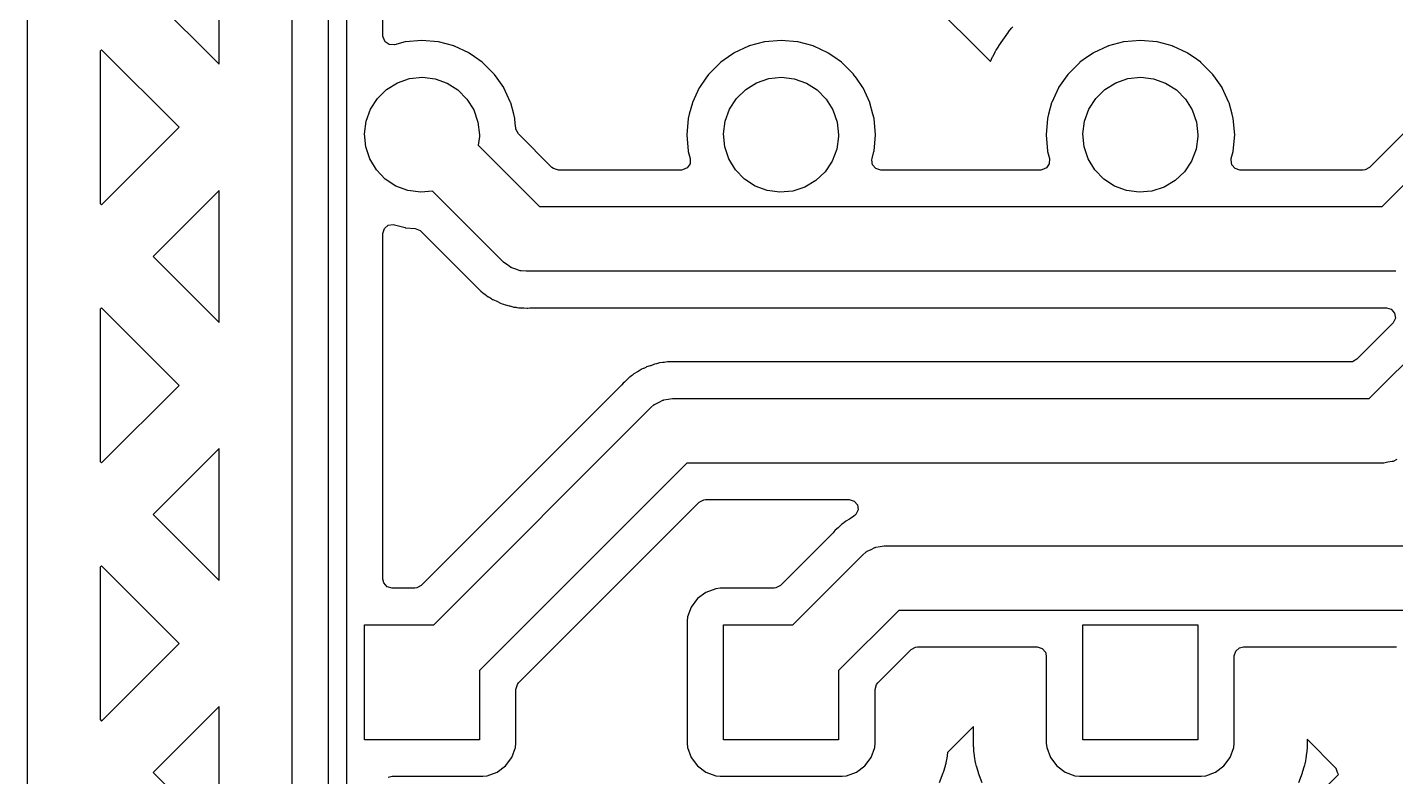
# Model space of a CAD drawing. Extents: x 124.3 to 210.2, y -114.7 to -26.3.
# Drawn here: x 124.51 to 143.55, y -90.31 to -79.89 of the extents above; entities that cross this region are included whole.
import ezdxf

# ---------------------------------------------------------------- set-up
doc = ezdxf.new("R2010")
doc.units = 0
doc.layers.add('BLACK', color=7, linetype='CONTINUOUS')

msp = doc.modelspace()

# ---------------------------------------------------------------- linework, layer by layer
at = {"layer": 'BLACK', "linetype": 'CONTINUOUS'}
for p, q in [((124.508, -110.36), (124.508, -30.6371)), ((143.187, -85.05), (171.595, -56.6418)), ((128.191, -68.9998), (128.191, -108.557)), ((128.7, -108.635), (128.7, -68.964)), ((128.95, -69.0158), (128.95, -108.584)), ((129.458, -80.0062), (129.458, -78.4345)), ((127.177, -80.3995), (127.177, -78.5617)), ((126.259, -79.4806), (127.177, -80.3995)), ((137.035, -79.4806), (137.913, -80.3591)), ((138.032, -80.1416), (138.163, -79.9541)), ((138.163, -79.9541), (138.166, -79.9497)), ((138.166, -79.9497), (138.207, -79.8969)), ((138.207, -79.8969), (138.21, -79.8926)), ((138.21, -79.8926), (138.224, -79.8758)), ((129.459, -80.0212), (129.458, -80.0062)), ((129.487, -80.0865), (129.459, -80.0212)), ((129.546, -80.1262), (129.487, -80.0865)), ((129.617, -80.1279), (129.546, -80.1262)), ((129.767, -80.0879), (129.617, -80.1279)), ((129.772, -80.0865), (129.767, -80.0879)), ((129.767, -80.0879), (129.767, -80.0879)), ((130, -80.0665), (129.772, -80.0865)), ((130.228, -80.0865), (130, -80.0665)), ((130.233, -80.0879), (130.228, -80.0865)), ((130.444, -80.1443), (130.233, -80.0879)), ((130.233, -80.0879), (130.233, -80.0879)), ((130.449, -80.1457), (130.444, -80.1443)), ((130.444, -80.1443), (130.444, -80.1443)), ((130.454, -80.148), (130.449, -80.1457)), ((130.652, -80.2402), (130.454, -80.148)), ((130.454, -80.148), (130.454, -80.148)), ((134.546, -80.148), (134.348, -80.2402)), ((134.551, -80.1457), (134.546, -80.148)), ((134.546, -80.148), (134.546, -80.148)), ((134.556, -80.1443), (134.551, -80.1457)), ((134.767, -80.0879), (134.556, -80.1443)), ((134.556, -80.1443), (134.556, -80.1443)), ((134.772, -80.0865), (134.767, -80.0879)), ((134.767, -80.0879), (134.767, -80.0879)), ((135, -80.0665), (134.772, -80.0865)), ((135.228, -80.0865), (135, -80.0665)), ((135.233, -80.0879), (135.228, -80.0865)), ((135.444, -80.1443), (135.233, -80.0879)), ((135.233, -80.0879), (135.233, -80.0879)), ((135.449, -80.1457), (135.444, -80.1443)), ((135.444, -80.1443), (135.444, -80.1443)), ((135.454, -80.148), (135.449, -80.1457)), ((135.652, -80.2402), (135.454, -80.148)), ((135.454, -80.148), (135.454, -80.148)), ((137.993, -80.2023), (138.029, -80.1462)), ((138.029, -80.1462), (138.032, -80.1416)), ((139.546, -80.148), (139.348, -80.2402)), ((139.551, -80.1457), (139.546, -80.148)), ((139.546, -80.148), (139.546, -80.148)), ((139.556, -80.1443), (139.551, -80.1457)), ((139.767, -80.0879), (139.556, -80.1443)), ((139.556, -80.1443), (139.556, -80.1443)), ((139.772, -80.0865), (139.767, -80.0879)), ((139.767, -80.0879), (139.767, -80.0879)), ((140, -80.0665), (139.772, -80.0865)), ((140.228, -80.0865), (140, -80.0665)), ((140.233, -80.0879), (140.228, -80.0865)), ((140.444, -80.1443), (140.233, -80.0879)), ((140.233, -80.0879), (140.233, -80.0879)), ((140.449, -80.1457), (140.444, -80.1443)), ((140.444, -80.1443), (140.444, -80.1443)), ((140.454, -80.148), (140.449, -80.1457)), ((140.652, -80.2402), (140.454, -80.148)), ((140.454, -80.148), (140.454, -80.148)), ((125.542, -80.1976), (125.522, -80.2167)), ((125.522, -80.2167), (125.522, -82.3366)), ((126.621, -81.2767), (125.542, -80.1976)), ((130.657, -80.2425), (130.652, -80.2402)), ((130.652, -80.2402), (130.652, -80.2402)), ((130.734, -80.2963), (130.657, -80.2425)), ((130.84, -80.3706), (130.734, -80.2963)), ((130.844, -80.3738), (130.84, -80.3706)), ((130.84, -80.3706), (130.84, -80.3706)), ((134.16, -80.3706), (134.156, -80.3738)), ((134.266, -80.2963), (134.16, -80.3706)), ((134.16, -80.3706), (134.16, -80.3706)), ((134.343, -80.2425), (134.266, -80.2963)), ((134.348, -80.2402), (134.343, -80.2425)), ((134.348, -80.2402), (134.348, -80.2402)), ((135.657, -80.2425), (135.652, -80.2402)), ((135.652, -80.2402), (135.652, -80.2402)), ((135.734, -80.2963), (135.657, -80.2425)), ((135.84, -80.3706), (135.734, -80.2963)), ((135.844, -80.3738), (135.84, -80.3706)), ((135.84, -80.3706), (135.84, -80.3706)), ((137.913, -80.3591), (137.943, -80.2947)), ((137.943, -80.2947), (137.946, -80.2898)), ((137.946, -80.2898), (137.977, -80.2308)), ((137.977, -80.2308), (137.979, -80.226)), ((137.979, -80.226), (137.99, -80.207)), ((137.99, -80.207), (137.993, -80.2023)), ((139.16, -80.3706), (139.156, -80.3738)), ((139.266, -80.2963), (139.16, -80.3706)), ((139.16, -80.3706), (139.16, -80.3706)), ((139.343, -80.2425), (139.266, -80.2963)), ((139.348, -80.2402), (139.343, -80.2425)), ((139.348, -80.2402), (139.348, -80.2402)), ((140.657, -80.2425), (140.652, -80.2402)), ((140.652, -80.2402), (140.652, -80.2402)), ((140.734, -80.2963), (140.657, -80.2425)), ((140.84, -80.3706), (140.734, -80.2963)), ((140.844, -80.3738), (140.84, -80.3706)), ((140.84, -80.3706), (140.84, -80.3706)), ((131.006, -80.5357), (130.844, -80.3738)), ((131.009, -80.5402), (131.006, -80.5357)), ((131.047, -80.5937), (131.009, -80.5402)), ((131.009, -80.5402), (131.009, -80.5402)), ((133.991, -80.5402), (133.953, -80.5937)), ((133.994, -80.5357), (133.991, -80.5402)), ((133.991, -80.5402), (133.991, -80.5402)), ((134.156, -80.3738), (133.994, -80.5357)), ((136.006, -80.5357), (135.844, -80.3738)), ((136.009, -80.5402), (136.006, -80.5357)), ((136.047, -80.5937), (136.009, -80.5402)), ((136.009, -80.5402), (136.009, -80.5402)), ((138.991, -80.5402), (138.953, -80.5937)), ((138.994, -80.5357), (138.991, -80.5402)), ((138.991, -80.5402), (138.991, -80.5402)), ((139.156, -80.3738), (138.994, -80.5357)), ((141.006, -80.5357), (140.844, -80.3738)), ((141.009, -80.5402), (141.006, -80.5357)), ((141.047, -80.5937), (141.009, -80.5402)), ((141.009, -80.5402), (141.009, -80.5402)), ((129.38, -80.8744), (129.507, -80.7496)), ((129.507, -80.7496), (129.659, -80.6561)), ((129.659, -80.6561), (129.828, -80.5987)), ((129.828, -80.5987), (130.006, -80.58)), ((130.006, -80.58), (130.183, -80.6011)), ((130.183, -80.6011), (130.351, -80.661)), ((130.351, -80.661), (130.501, -80.7565)), ((131.138, -80.7233), (131.047, -80.5937)), ((131.14, -80.7282), (131.138, -80.7233)), ((131.187, -80.8296), (131.14, -80.7282)), ((131.14, -80.7282), (131.14, -80.7282)), ((133.86, -80.7282), (133.813, -80.8296)), ((133.862, -80.7233), (133.86, -80.7282)), ((133.86, -80.7282), (133.86, -80.7282)), ((133.953, -80.5937), (133.862, -80.7233)), ((134.38, -80.8744), (134.507, -80.7496)), ((134.507, -80.7496), (134.659, -80.6561)), ((134.659, -80.6561), (134.828, -80.5987)), ((134.828, -80.5987), (135.006, -80.58)), ((135.006, -80.58), (135.183, -80.6011)), ((135.183, -80.6011), (135.351, -80.661)), ((135.351, -80.661), (135.501, -80.7565)), ((136.138, -80.7233), (136.047, -80.5937)), ((136.14, -80.7282), (136.138, -80.7233)), ((136.187, -80.8296), (136.14, -80.7282)), ((136.14, -80.7282), (136.14, -80.7282)), ((138.86, -80.7282), (138.813, -80.8296)), ((138.862, -80.7233), (138.86, -80.7282)), ((138.86, -80.7282), (138.86, -80.7282)), ((138.953, -80.5937), (138.862, -80.7233)), ((139.38, -80.8744), (139.507, -80.7496)), ((139.507, -80.7496), (139.659, -80.6561)), ((139.659, -80.6561), (139.828, -80.5987)), ((139.828, -80.5987), (140.006, -80.58)), ((140.006, -80.58), (140.183, -80.6011)), ((140.183, -80.6011), (140.351, -80.661)), ((140.351, -80.661), (140.501, -80.7565)), ((141.138, -80.7233), (141.047, -80.5937)), ((141.14, -80.7282), (141.138, -80.7233)), ((141.187, -80.8296), (141.14, -80.7282)), ((141.14, -80.7282), (141.14, -80.7282)), ((129.283, -81.0243), (129.38, -80.8744)), ((130.501, -80.7565), (130.627, -80.8831)), ((130.627, -80.8831), (130.721, -81.0343)), ((131.234, -80.9308), (131.187, -80.8296)), ((131.236, -80.9361), (131.234, -80.9308)), ((131.278, -81.0936), (131.236, -80.9361)), ((131.236, -80.9361), (131.236, -80.9361)), ((133.764, -80.9361), (133.722, -81.0936)), ((133.766, -80.9308), (133.764, -80.9361)), ((133.764, -80.9361), (133.764, -80.9361)), ((133.813, -80.8296), (133.766, -80.9308)), ((134.283, -81.0243), (134.38, -80.8744)), ((135.501, -80.7565), (135.627, -80.8831)), ((135.627, -80.8831), (135.721, -81.0343)), ((136.234, -80.9308), (136.187, -80.8296)), ((136.236, -80.9361), (136.234, -80.9308)), ((136.278, -81.0936), (136.236, -80.9361)), ((136.236, -80.9361), (136.236, -80.9361)), ((138.764, -80.9361), (138.722, -81.0936)), ((138.766, -80.9308), (138.764, -80.9361)), ((138.764, -80.9361), (138.764, -80.9361)), ((138.813, -80.8296), (138.766, -80.9308)), ((139.283, -81.0243), (139.38, -80.8744)), ((140.501, -80.7565), (140.627, -80.8831)), ((140.627, -80.8831), (140.721, -81.0343)), ((141.234, -80.9308), (141.187, -80.8296)), ((141.236, -80.9361), (141.234, -80.9308)), ((141.278, -81.0936), (141.236, -80.9361)), ((141.236, -80.9361), (141.236, -80.9361)), ((129.222, -81.1919), (129.283, -81.0243)), ((130.721, -81.0343), (130.78, -81.2028)), ((131.294, -81.1519), (131.278, -81.0936)), ((133.722, -81.0936), (133.706, -81.1519)), ((134.222, -81.1919), (134.283, -81.0243)), ((135.721, -81.0343), (135.78, -81.2028)), ((136.294, -81.1519), (136.278, -81.0936)), ((138.722, -81.0936), (138.706, -81.1519)), ((139.222, -81.1919), (139.283, -81.0243)), ((140.721, -81.0343), (140.78, -81.2028)), ((141.294, -81.1519), (141.278, -81.0936)), ((125.542, -82.3557), (126.621, -81.2767)), ((129.2, -81.3688), (129.222, -81.1919)), ((130.78, -81.2028), (130.8, -81.38)), ((131.3, -81.2246), (131.294, -81.1519)), ((131.305, -81.2883), (131.3, -81.2246)), ((131.308, -81.3041), (131.305, -81.2883)), ((131.342, -81.3664), (131.308, -81.3041)), ((133.706, -81.1519), (133.687, -81.38)), ((134.2, -81.3688), (134.222, -81.1919)), ((135.78, -81.2028), (135.8, -81.38)), ((136.313, -81.38), (136.294, -81.1519)), ((138.706, -81.1519), (138.687, -81.38)), ((139.2, -81.3688), (139.222, -81.1919)), ((140.78, -81.2028), (140.8, -81.38)), ((141.313, -81.38), (141.294, -81.1519)), ((129.217, -81.5463), (129.2, -81.3688)), ((130.8, -81.4023), (130.782, -81.5259)), ((130.8, -81.38), (130.8, -81.4023)), ((131.81, -81.8346), (131.342, -81.3664)), ((133.687, -81.38), (133.706, -81.6081)), ((134.217, -81.5463), (134.2, -81.3688)), ((135.8, -81.4023), (135.775, -81.579)), ((135.8, -81.38), (135.8, -81.4023)), ((136.294, -81.6081), (136.313, -81.38)), ((138.687, -81.38), (138.706, -81.6081)), ((139.217, -81.5463), (139.2, -81.3688)), ((140.8, -81.4023), (140.775, -81.579)), ((140.8, -81.38), (140.8, -81.4023)), ((141.294, -81.6081), (141.313, -81.38)), ((143.658, -81.3664), (143.19, -81.8346)), ((129.274, -81.7156), (129.217, -81.5463)), ((130.782, -81.5259), (131.636, -82.38)), ((133.706, -81.6081), (133.708, -81.6134)), ((133.708, -81.6134), (133.708, -81.6134)), ((133.708, -81.6134), (133.735, -81.7129)), ((134.274, -81.7156), (134.217, -81.5463)), ((135.775, -81.579), (135.712, -81.7457)), ((136.265, -81.7129), (136.292, -81.6134)), ((136.292, -81.6134), (136.294, -81.6081)), ((136.292, -81.6134), (136.292, -81.6134)), ((138.706, -81.6081), (138.708, -81.6134)), ((138.708, -81.6134), (138.708, -81.6134)), ((138.708, -81.6134), (138.735, -81.7129)), ((139.274, -81.7156), (139.217, -81.5463)), ((140.775, -81.579), (140.712, -81.7457)), ((141.265, -81.7129), (141.292, -81.6134)), ((141.292, -81.6134), (141.294, -81.6081)), ((141.292, -81.6134), (141.292, -81.6134)), ((143.364, -82.38), (144.216, -81.5279)), ((129.366, -81.8681), (129.274, -81.7156)), ((129.49, -81.9964), (129.366, -81.8681)), ((131.831, -81.8515), (131.81, -81.8346)), ((131.899, -81.8715), (131.831, -81.8515)), ((133.613, -81.8715), (131.899, -81.8715)), ((133.628, -81.8706), (133.613, -81.8715)), ((133.693, -81.8427), (133.628, -81.8706)), ((133.733, -81.7839), (133.693, -81.8427)), ((133.735, -81.7129), (133.733, -81.7839)), ((134.366, -81.8681), (134.274, -81.7156)), ((134.49, -81.9964), (134.366, -81.8681)), ((135.613, -81.8942), (135.484, -82.0172)), ((135.712, -81.7457), (135.613, -81.8942)), ((136.262, -81.7276), (136.265, -81.7129)), ((136.273, -81.7978), (136.262, -81.7276)), ((136.319, -81.8515), (136.273, -81.7978)), ((136.387, -81.8715), (136.319, -81.8515)), ((138.613, -81.8715), (136.387, -81.8715)), ((138.628, -81.8706), (138.613, -81.8715)), ((138.693, -81.8427), (138.628, -81.8706)), ((138.733, -81.7839), (138.693, -81.8427)), ((138.735, -81.7129), (138.733, -81.7839)), ((139.366, -81.8681), (139.274, -81.7156)), ((139.49, -81.9964), (139.366, -81.8681)), ((140.613, -81.8942), (140.484, -82.0172)), ((140.712, -81.7457), (140.613, -81.8942)), ((141.262, -81.7276), (141.265, -81.7129)), ((141.273, -81.7978), (141.262, -81.7276)), ((141.319, -81.8515), (141.273, -81.7978)), ((141.387, -81.8715), (141.319, -81.8515)), ((143.101, -81.8715), (141.387, -81.8715)), ((143.128, -81.8686), (143.101, -81.8715)), ((143.19, -81.8346), (143.128, -81.8686)), ((129.639, -82.0941), (129.49, -81.9964)), ((134.639, -82.0941), (134.49, -81.9964)), ((135.484, -82.0172), (135.33, -82.1085)), ((139.639, -82.0941), (139.49, -81.9964)), ((140.484, -82.0172), (140.33, -82.1085)), ((127.177, -82.1538), (126.259, -83.0727)), ((127.177, -83.9916), (127.177, -82.1538)), ((129.806, -82.1562), (129.639, -82.0941)), ((129.983, -82.1798), (129.806, -82.1562)), ((130.148, -82.1648), (129.983, -82.1798)), ((131.132, -83.1482), (130.148, -82.1648)), ((134.806, -82.1562), (134.639, -82.0941)), ((134.983, -82.1798), (134.806, -82.1562)), ((135.161, -82.1637), (134.983, -82.1798)), ((135.33, -82.1085), (135.161, -82.1637)), ((139.806, -82.1562), (139.639, -82.0941)), ((139.983, -82.1798), (139.806, -82.1562)), ((140.161, -82.1637), (139.983, -82.1798)), ((140.33, -82.1085), (140.161, -82.1637)), ((125.522, -82.3366), (125.542, -82.3557)), ((131.636, -82.38), (143.364, -82.38)), ((129.479, -82.6856), (129.532, -82.6392)), ((129.532, -82.6392), (129.602, -82.6291)), ((129.602, -82.6291), (129.617, -82.6321)), ((129.617, -82.6321), (129.767, -82.6721)), ((129.458, -82.7538), (129.479, -82.6856)), ((129.458, -87.5655), (129.458, -82.7538)), ((129.767, -82.6721), (129.767, -82.6721)), ((129.767, -82.6721), (129.772, -82.6735)), ((129.772, -82.6735), (129.908, -82.6855)), ((129.908, -82.6855), (129.974, -82.7113)), ((129.974, -82.7113), (129.986, -82.7219)), ((129.986, -82.7219), (130.761, -83.4967)), ((126.259, -83.0727), (127.177, -83.9916)), ((131.138, -83.1524), (131.132, -83.1482)), ((131.142, -83.158), (131.138, -83.1524)), ((131.191, -83.1921), (131.142, -83.158)), ((131.239, -83.2277), (131.191, -83.1921)), ((131.246, -83.2301), (131.239, -83.2277)), ((131.252, -83.2341), (131.246, -83.2301)), ((131.309, -83.2522), (131.252, -83.2341)), ((131.366, -83.272), (131.309, -83.2522)), ((131.373, -83.2723), (131.366, -83.272)), ((131.38, -83.2745), (131.373, -83.2723)), ((131.45, -83.28), (131.38, -83.2745)), ((143.55, -83.28), (131.45, -83.28)), ((143.557, -83.2789), (143.55, -83.28)), ((130.761, -83.4967), (130.764, -83.4993)), ((130.764, -83.4993), (130.82, -83.5593)), ((130.82, -83.5593), (130.868, -83.5924)), ((130.868, -83.5924), (130.875, -83.5979)), ((130.875, -83.5979), (130.92, -83.6343)), ((125.542, -83.7897), (125.522, -83.8088)), ((126.621, -84.8688), (125.542, -83.7897)), ((130.92, -83.6343), (130.925, -83.6373)), ((130.925, -83.6373), (130.925, -83.6373)), ((130.925, -83.6373), (130.944, -83.6469)), ((130.944, -83.6469), (130.958, -83.6554)), ((130.958, -83.6554), (130.98, -83.671)), ((130.98, -83.671), (130.986, -83.6735)), ((130.986, -83.6735), (131.033, -83.6939)), ((131.033, -83.6939), (131.041, -83.6979)), ((131.041, -83.6979), (131.092, -83.7245)), ((131.092, -83.7245), (131.118, -83.7321)), ((131.118, -83.7321), (131.134, -83.7375)), ((131.134, -83.7375), (131.159, -83.7483)), ((131.159, -83.7483), (131.165, -83.7497)), ((131.165, -83.7497), (131.165, -83.7497)), ((131.165, -83.7497), (131.215, -83.7601)), ((131.215, -83.7601), (131.224, -83.7623)), ((131.224, -83.7623), (131.279, -83.7782)), ((131.279, -83.7782), (131.307, -83.7803)), ((131.307, -83.7803), (131.323, -83.7826)), ((131.323, -83.7826), (131.349, -83.7882)), ((131.349, -83.7882), (131.356, -83.7885)), ((131.356, -83.7885), (131.408, -83.7885)), ((131.408, -83.7885), (131.418, -83.7889)), ((131.418, -83.7889), (131.467, -83.7927)), ((131.467, -83.7927), (131.467, -83.7927)), ((131.467, -83.7927), (131.474, -83.7932)), ((131.474, -83.7932), (131.503, -83.7895)), ((131.503, -83.7895), (131.518, -83.7885)), ((131.518, -83.7885), (143.425, -83.7885)), ((143.425, -83.7885), (143.493, -83.8085)), ((125.522, -83.8088), (125.522, -85.9287)), ((143.493, -83.8085), (143.539, -83.8622)), ((143.55, -83.9324), (143.52, -83.997)), ((143.539, -83.8622), (143.55, -83.9324)), ((143.514, -84.0036), (143.013, -84.5046)), ((143.52, -83.997), (143.514, -84.0036)), ((133.306, -84.5562), (133.28, -84.5644)), ((133.352, -84.5516), (133.306, -84.5562)), ((133.364, -84.5504), (133.352, -84.5516)), ((133.373, -84.5491), (133.364, -84.5504)), ((133.416, -84.5415), (133.373, -84.5491)), ((133.429, -84.5391), (133.416, -84.5415)), ((133.436, -84.5393), (133.429, -84.5391)), ((133.512, -84.5415), (133.436, -84.5393)), ((133.436, -84.5393), (133.436, -84.5393)), ((133.516, -84.5415), (133.512, -84.5415)), ((142.924, -84.5415), (133.516, -84.5415)), ((142.951, -84.5386), (142.924, -84.5415)), ((143.013, -84.5046), (142.951, -84.5386)), ((132.894, -84.7513), (132.889, -84.7555)), ((132.898, -84.7486), (132.894, -84.7513)), ((132.916, -84.7364), (132.898, -84.7486)), ((132.898, -84.7486), (132.898, -84.7486)), ((132.929, -84.7266), (132.916, -84.7364)), ((132.945, -84.713), (132.929, -84.7266)), ((132.95, -84.7089), (132.945, -84.713)), ((132.945, -84.713), (132.945, -84.713)), ((133.001, -84.6809), (132.95, -84.7089)), ((133.008, -84.6762), (133.001, -84.6809)), ((133.051, -84.6481), (133.008, -84.6762)), ((133.057, -84.6446), (133.051, -84.6481)), ((133.051, -84.6481), (133.051, -84.6481)), ((133.08, -84.6354), (133.057, -84.6446)), ((133.082, -84.6346), (133.08, -84.6354)), ((133.097, -84.6277), (133.082, -84.6346)), ((133.115, -84.6176), (133.097, -84.6277)), ((133.12, -84.6145), (133.115, -84.6176)), ((133.115, -84.6176), (133.115, -84.6176)), ((133.127, -84.6126), (133.12, -84.6145)), ((133.175, -84.5972), (133.127, -84.6126)), ((133.127, -84.6126), (133.127, -84.6126)), ((133.184, -84.5942), (133.175, -84.5972)), ((133.238, -84.573), (133.184, -84.5942)), ((133.244, -84.5718), (133.238, -84.573)), ((133.264, -84.5682), (133.244, -84.5718)), ((133.244, -84.5718), (133.244, -84.5718)), ((133.28, -84.5644), (133.264, -84.5682)), ((125.542, -85.9478), (126.621, -84.8688)), ((132.774, -84.8705), (129.99, -87.6546)), ((132.784, -84.8587), (132.774, -84.8705)), ((132.802, -84.8356), (132.784, -84.8587)), ((132.818, -84.8225), (132.802, -84.8356)), ((132.845, -84.7992), (132.818, -84.8225)), ((132.852, -84.7927), (132.845, -84.7992)), ((132.889, -84.7555), (132.852, -84.7927)), ((133.235, -85.1359), (133.242, -85.1327)), ((133.242, -85.1327), (133.247, -85.1278)), ((133.247, -85.1278), (133.301, -85.1019)), ((133.301, -85.1019), (133.354, -85.0743)), ((133.354, -85.0743), (133.361, -85.073)), ((133.361, -85.073), (133.368, -85.0699)), ((133.368, -85.0699), (133.427, -85.061)), ((133.427, -85.061), (133.486, -85.0502)), ((133.486, -85.0502), (133.493, -85.0511)), ((133.493, -85.0511), (133.5, -85.05)), ((133.5, -85.05), (143.187, -85.05)), ((130.164, -88.2), (133.182, -85.1818)), ((133.182, -85.1818), (133.235, -85.1359)), ((127.177, -85.7459), (126.259, -86.6648)), ((127.177, -87.5837), (127.177, -85.7459)), ((125.522, -85.9287), (125.542, -85.9478)), ((133.686, -85.95), (130.8, -88.8364)), ((143.373, -85.95), (133.686, -85.95)), ((143.38, -85.9489), (143.373, -85.95)), ((143.387, -85.9498), (143.38, -85.9489)), ((143.446, -85.939), (143.387, -85.9498)), ((143.505, -85.9301), (143.446, -85.939)), ((143.512, -85.927), (143.505, -85.9301)), ((143.519, -85.9257), (143.512, -85.927)), ((143.572, -85.8981), (143.519, -85.9257)), ((133.86, -86.4954), (133.922, -86.4614)), ((133.922, -86.4614), (133.949, -86.4585)), ((133.949, -86.4585), (135.947, -86.4585)), ((135.947, -86.4585), (136.015, -86.4785)), ((131.345, -89.0101), (133.86, -86.4954)), ((136.015, -86.4785), (136.061, -86.5322)), ((136.071, -86.6024), (136.042, -86.667)), ((136.061, -86.5322), (136.071, -86.6024)), ((126.259, -86.6648), (127.177, -87.5837)), ((135.802, -86.8427), (135.795, -86.8493)), ((135.839, -86.8055), (135.802, -86.8427)), ((135.844, -86.8013), (135.839, -86.8055)), ((135.866, -86.7864), (135.844, -86.8013)), ((135.879, -86.7766), (135.866, -86.7864)), ((135.895, -86.763), (135.879, -86.7766)), ((135.9, -86.7589), (135.895, -86.763)), ((135.951, -86.7309), (135.9, -86.7589)), ((135.958, -86.7262), (135.951, -86.7309)), ((136.007, -86.6946), (135.958, -86.7262)), ((136.042, -86.667), (136.007, -86.6944)), ((136.007, -86.6944), (136.007, -86.6946)), ((135.724, -86.9205), (134.99, -87.6546)), ((135.734, -86.9087), (135.724, -86.9205)), ((135.748, -86.8906), (135.734, -86.9087)), ((135.752, -86.8856), (135.748, -86.8906)), ((135.748, -86.8906), (135.748, -86.8906)), ((135.795, -86.8493), (135.752, -86.8856)), ((136.132, -87.2318), (136.185, -87.1859)), ((136.185, -87.1859), (136.192, -87.1827)), ((136.192, -87.1827), (136.197, -87.1778)), ((136.197, -87.1778), (136.251, -87.1519)), ((136.251, -87.1519), (136.304, -87.1243)), ((136.304, -87.1243), (136.311, -87.123)), ((136.311, -87.123), (136.318, -87.1199)), ((136.318, -87.1199), (136.377, -87.111)), ((136.377, -87.111), (136.436, -87.1002)), ((136.436, -87.1002), (136.443, -87.1011)), ((136.443, -87.1011), (136.45, -87.1)), ((136.45, -87.1), (157.984, -87.1)), ((125.542, -87.3818), (125.522, -87.4009)), ((125.522, -87.4009), (125.522, -89.5208)), ((126.621, -88.4609), (125.542, -87.3818)), ((135.164, -88.2), (136.132, -87.2318)), ((129.47, -87.6178), (129.458, -87.5655)), ((129.516, -87.6715), (129.47, -87.6178)), ((129.584, -87.6915), (129.516, -87.6715)), ((129.901, -87.6915), (129.584, -87.6915)), ((129.928, -87.6886), (129.901, -87.6915)), ((129.99, -87.6546), (129.928, -87.6886)), ((133.953, -87.7494), (133.837, -87.8367)), ((134.09, -87.6983), (133.953, -87.7494)), ((134.152, -87.6915), (134.09, -87.6983)), ((134.901, -87.6915), (134.152, -87.6915)), ((134.928, -87.6886), (134.901, -87.6915)), ((134.99, -87.6546), (134.928, -87.6886)), ((133.749, -87.9533), (133.698, -88.0897)), ((133.837, -87.8367), (133.749, -87.9533)), ((133.698, -88.0897), (133.691, -88.1519)), ((133.691, -88.1519), (133.691, -89.8481)), ((136.636, -88), (135.8, -88.8364)), ((158.17, -88), (136.636, -88)), ((129.2, -89.8), (129.2, -88.2)), ((129.2, -88.2), (130.164, -88.2)), ((134.2, -89.8), (134.2, -88.2)), ((134.2, -88.2), (135.164, -88.2)), ((139.2, -89.8), (139.2, -88.2)), ((139.2, -88.2), (140.8, -88.2)), ((140.8, -88.2), (140.8, -89.8)), ((125.542, -89.5399), (126.621, -88.4609)), ((136.345, -89.0101), (136.81, -88.5454)), ((136.81, -88.5454), (136.872, -88.5114)), ((136.872, -88.5114), (136.899, -88.5085)), ((136.899, -88.5085), (138.565, -88.5085)), ((138.565, -88.5085), (138.634, -88.5285)), ((138.634, -88.5285), (138.68, -88.5822)), ((141.329, -88.5664), (141.382, -88.5199)), ((141.382, -88.5199), (141.434, -88.5085)), ((141.434, -88.5085), (143.565, -88.5085)), ((138.68, -88.5822), (138.691, -88.6345)), ((138.691, -88.6345), (138.691, -89.8481)), ((141.308, -88.6345), (141.329, -88.5664)), ((141.308, -89.8481), (141.308, -88.6345)), ((130.8, -88.8364), (130.8, -89.8)), ((135.8, -88.8364), (135.8, -89.8)), ((131.308, -89.0992), (131.329, -89.0311)), ((131.308, -89.8481), (131.308, -89.0992)), ((131.329, -89.0311), (131.345, -89.0101)), ((136.308, -89.0992), (136.329, -89.0311)), ((136.308, -89.8481), (136.308, -89.0992)), ((136.329, -89.0311), (136.345, -89.0101)), ((127.177, -89.338), (126.259, -90.2569)), ((127.177, -91.1758), (127.177, -89.338)), ((125.522, -89.5208), (125.542, -89.5399)), ((137.677, -89.6143), (137.314, -89.9774)), ((137.677, -89.8481), (137.677, -89.6143)), ((130.8, -89.8), (129.2, -89.8)), ((131.302, -89.9103), (131.308, -89.8481)), ((133.691, -89.8481), (133.698, -89.9103)), ((135.8, -89.8), (134.2, -89.8)), ((136.302, -89.9103), (136.308, -89.8481)), ((137.678, -89.8515), (137.677, -89.8481)), ((137.679, -89.8928), (137.678, -89.8515)), ((137.679, -89.8962), (137.679, -89.8928)), ((138.691, -89.8481), (138.698, -89.9103)), ((140.8, -89.8), (139.2, -89.8)), ((141.302, -89.9103), (141.308, -89.8481)), ((142.322, -89.8515), (142.321, -89.8928)), ((142.321, -89.8928), (142.321, -89.8962)), ((142.728, -90.2002), (142.322, -89.7943)), ((142.322, -89.7943), (142.322, -89.8481)), ((142.322, -89.8481), (142.322, -89.8515)), ((131.163, -90.1633), (131.251, -90.0467)), ((131.251, -90.0467), (131.302, -89.9103)), ((133.698, -89.9103), (133.749, -90.0467)), ((133.749, -90.0467), (133.837, -90.1633)), ((136.163, -90.1633), (136.251, -90.0467)), ((136.251, -90.0467), (136.302, -89.9103)), ((137.309, -90.0276), (137.293, -90.1216)), ((137.31, -90.0198), (137.309, -90.0276)), ((137.314, -89.9774), (137.31, -90.0198)), ((137.68, -89.9098), (137.679, -89.8962)), ((137.68, -89.9132), (137.68, -89.9098)), ((137.683, -89.9543), (137.68, -89.9132)), ((137.683, -89.9576), (137.683, -89.9543)), ((137.69, -90.0198), (137.683, -89.9576)), ((137.691, -90.0276), (137.69, -90.0198)), ((137.707, -90.1216), (137.691, -90.0276)), ((138.698, -89.9103), (138.749, -90.0467)), ((138.749, -90.0467), (138.837, -90.1633)), ((141.163, -90.1633), (141.251, -90.0467)), ((141.251, -90.0467), (141.302, -89.9103)), ((142.309, -90.0276), (142.293, -90.1216)), ((142.31, -90.0198), (142.309, -90.0276)), ((142.317, -89.9576), (142.31, -90.0198)), ((142.32, -89.9132), (142.317, -89.9543)), ((142.317, -89.9543), (142.317, -89.9576)), ((142.321, -89.8962), (142.32, -89.9098)), ((142.32, -89.9098), (142.32, -89.9132)), ((126.259, -90.2569), (127.177, -91.1758)), ((130.91, -90.3017), (131.047, -90.2506)), ((131.047, -90.2506), (131.163, -90.1633)), ((133.837, -90.1633), (133.953, -90.2506)), ((133.953, -90.2506), (134.09, -90.3017)), ((135.91, -90.3017), (136.047, -90.2506)), ((136.047, -90.2506), (136.163, -90.1633)), ((137.251, -90.2663), (137.2, -90.4026)), ((137.254, -90.2588), (137.251, -90.2663)), ((137.282, -90.1676), (137.254, -90.2588)), ((137.284, -90.16), (137.282, -90.1676)), ((137.291, -90.1293), (137.284, -90.16)), ((137.293, -90.1216), (137.291, -90.1293)), ((137.709, -90.1293), (137.707, -90.1216)), ((137.716, -90.16), (137.709, -90.1293)), ((137.718, -90.1676), (137.716, -90.16)), ((137.746, -90.2588), (137.718, -90.1676)), ((137.749, -90.2663), (137.746, -90.2588)), ((137.8, -90.4026), (137.749, -90.2663)), ((138.837, -90.1633), (138.953, -90.2506)), ((138.953, -90.2506), (139.09, -90.3017)), ((140.91, -90.3017), (141.047, -90.2506)), ((141.047, -90.2506), (141.163, -90.1633)), ((142.251, -90.2663), (142.2, -90.4026)), ((142.254, -90.2588), (142.251, -90.2663)), ((142.282, -90.1676), (142.254, -90.2588)), ((142.284, -90.16), (142.282, -90.1676)), ((142.291, -90.1293), (142.284, -90.16)), ((142.293, -90.1216), (142.291, -90.1293)), ((142.746, -90.2588), (142.728, -90.2002)), ((142.749, -90.2663), (142.746, -90.2588)), ((142.756, -90.2859), (142.749, -90.2663)), ((129.532, -90.3199), (129.584, -90.3085)), ((129.584, -90.3085), (130.848, -90.3085)), ((130.848, -90.3085), (130.91, -90.3017)), ((134.09, -90.3017), (134.152, -90.3085)), ((134.152, -90.3085), (135.848, -90.3085)), ((135.848, -90.3085), (135.91, -90.3017)), ((139.09, -90.3017), (139.152, -90.3085)), ((139.152, -90.3085), (140.848, -90.3085)), ((140.848, -90.3085), (140.91, -90.3017)), ((141.706, -91.336), (142.756, -90.2859))]:
    msp.add_line(p, q, dxfattribs=at)

doc.saveas('drawing.dxf')
